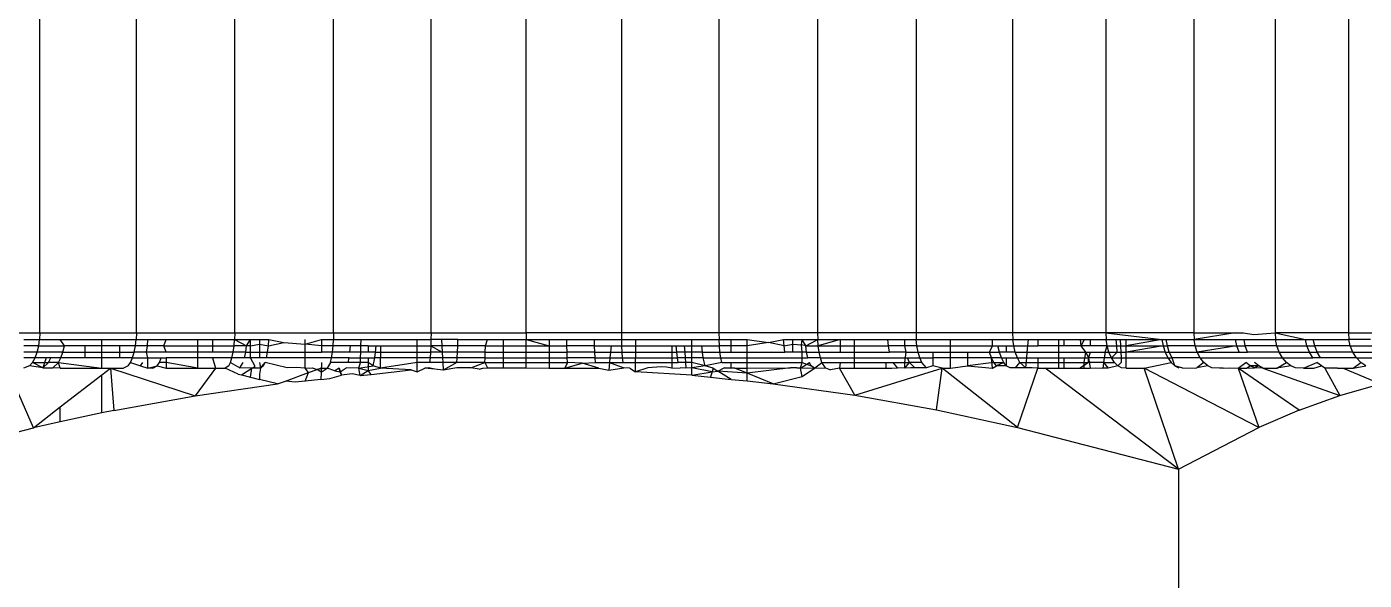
# Model space of a CAD drawing. Header units: millimetres. Extents: x 243 to 2849, y 203 to 3454.
# Drawn here: x 1657.46 to 1666.93, y 1586.66 to 1590.57 of the extents above; entities that cross this region are included whole.
import ezdxf

# ---------------------------------------------------------------- set-up
doc = ezdxf.new("R2010")
doc.units = ezdxf.units.MM

msp = doc.modelspace()

# ---------------------------------------------------------------- linework, layer by layer
for p, q in [((1657.5535, 1588.4062), (1657.5535, 1590.6562)), ((1658.2375, 1588.4062), (1658.2375, 1590.6562)), ((1658.9345, 1588.4062), (1658.9345, 1590.6562)), ((1659.6335, 1588.4062), (1659.6335, 1590.6562)), ((1660.3243, 1588.4062), (1660.3243, 1590.6562)), ((1660.9982, 1588.4062), (1660.9982, 1590.6562)), ((1661.6721, 1590.6562), (1661.6721, 1588.4062)), ((1662.3629, 1590.6562), (1662.3629, 1588.4062)), ((1663.0619, 1590.6562), (1663.0619, 1588.4062)), ((1663.7589, 1590.6562), (1663.7589, 1588.4062)), ((1664.4429, 1590.6562), (1664.4429, 1588.4062)), ((1665.1023, 1590.6562), (1665.1023, 1588.4062)), ((1665.7254, 1590.6562), (1665.7254, 1588.4062)), ((1666.3015, 1590.6562), (1666.3015, 1588.4062)), ((1666.8209, 1590.6562), (1666.8209, 1588.4062)), ((1656.8941, 1588.4062), (1657.5535, 1588.4062)), ((1657.441, 1588.3607), (1657.5515, 1588.3607)), ((1657.5454, 1588.3142), (1657.5515, 1588.3607)), ((1657.5535, 1588.4062), (1657.5515, 1588.3607)), ((1657.5515, 1588.3607), (1657.6987, 1588.3607)), ((1657.5535, 1588.4062), (1658.2375, 1588.4062)), ((1657.6987, 1588.3607), (1657.993, 1588.3607)), ((1657.7276, 1588.3142), (1657.6987, 1588.3607)), ((1657.993, 1588.3607), (1658.236, 1588.3607)), ((1657.993, 1588.3142), (1657.993, 1588.3607)), ((1658.231, 1588.3142), (1658.236, 1588.3607)), ((1658.2375, 1588.4062), (1658.236, 1588.3607)), ((1658.236, 1588.3607), (1658.3194, 1588.3607)), ((1658.2375, 1588.4062), (1658.9345, 1588.4062)), ((1658.3165, 1588.3142), (1658.3194, 1588.3607)), ((1658.3194, 1588.3607), (1658.4481, 1588.3607)), ((1658.4327, 1588.3142), (1658.4481, 1588.3607)), ((1658.4481, 1588.3607), (1658.6725, 1588.3607)), ((1658.6725, 1588.3607), (1658.7755, 1588.3607)), ((1658.6725, 1588.3142), (1658.6725, 1588.3607)), ((1658.7755, 1588.3607), (1658.7755, 1588.3142)), ((1658.7755, 1588.3607), (1658.9334, 1588.3607)), ((1658.9297, 1588.3142), (1658.9334, 1588.3607)), ((1658.9345, 1588.4062), (1658.9334, 1588.3607)), ((1658.9334, 1588.3607), (1659.0181, 1588.3142)), ((1658.9334, 1588.3607), (1659.0462, 1588.3607)), ((1658.9345, 1588.4062), (1659.6335, 1588.4062)), ((1659.0181, 1588.3142), (1659.0462, 1588.3607)), ((1659.0462, 1588.3607), (1659.1094, 1588.3607)), ((1659.0462, 1588.3142), (1659.0462, 1588.3607)), ((1659.1094, 1588.3607), (1659.1094, 1588.3261)), ((1659.1094, 1588.3607), (1659.1754, 1588.3607)), ((1659.1721, 1588.3142), (1659.1754, 1588.3607)), ((1659.1754, 1588.3607), (1659.2815, 1588.3374)), ((1659.4338, 1588.3273), (1659.5478, 1588.3607)), ((1659.4338, 1588.3273), (1659.4338, 1588.3607)), ((1659.5478, 1588.3607), (1659.5478, 1588.3142)), ((1659.5478, 1588.3607), (1659.6327, 1588.3607)), ((1659.6302, 1588.3142), (1659.6327, 1588.3607)), ((1659.6335, 1588.4062), (1659.6327, 1588.3607)), ((1659.6327, 1588.3607), (1659.8288, 1588.3607)), ((1659.6335, 1588.4062), (1660.3243, 1588.4062)), ((1659.8276, 1588.3142), (1659.8288, 1588.3607)), ((1659.8288, 1588.3607), (1660.2249, 1588.3607)), ((1660.2249, 1588.3607), (1660.3239, 1588.3607)), ((1660.2249, 1588.3142), (1660.2249, 1588.3607)), ((1660.3239, 1588.3607), (1660.3227, 1588.3142)), ((1660.3243, 1588.4062), (1660.3239, 1588.3607)), ((1660.3972, 1588.3607), (1660.3239, 1588.3607)), ((1660.3243, 1588.4062), (1660.9982, 1588.4062)), ((1660.5147, 1588.3607), (1660.3972, 1588.3607)), ((1660.3972, 1588.3607), (1660.4001, 1588.3142)), ((1660.5138, 1588.3142), (1660.5147, 1588.3607)), ((1660.5147, 1588.3607), (1660.7244, 1588.3607)), ((1660.7093, 1588.3142), (1660.7244, 1588.3607)), ((1660.7244, 1588.3607), (1660.8344, 1588.3607)), ((1660.8344, 1588.3607), (1660.9982, 1588.3607)), ((1660.8344, 1588.3607), (1660.8344, 1588.3142)), ((1661.6721, 1588.4062), (1660.9982, 1588.4062)), ((1660.9982, 1588.4062), (1660.9982, 1588.3607)), ((1660.9982, 1588.3142), (1660.9982, 1588.3607)), ((1660.9982, 1588.3607), (1661.1615, 1588.3607)), ((1660.9982, 1588.3607), (1661.1615, 1588.3142)), ((1661.1615, 1588.3607), (1661.2865, 1588.3607)), ((1661.1615, 1588.3607), (1661.1615, 1588.3142)), ((1661.287, 1588.3142), (1661.2865, 1588.3607)), ((1661.2865, 1588.3607), (1661.4817, 1588.3607)), ((1661.4817, 1588.3607), (1661.6725, 1588.3607)), ((1661.4825, 1588.3142), (1661.4817, 1588.3607)), ((1662.3629, 1588.4062), (1661.6721, 1588.4062)), ((1661.6721, 1588.4062), (1661.6725, 1588.3607)), ((1661.6725, 1588.3607), (1661.6737, 1588.3142)), ((1661.6725, 1588.3607), (1661.7715, 1588.3607)), ((1661.7715, 1588.3607), (1662.1702, 1588.3607)), ((1661.7715, 1588.3607), (1661.7715, 1588.3142)), ((1662.1702, 1588.3607), (1662.3637, 1588.3607)), ((1662.1702, 1588.3142), (1662.1702, 1588.3607)), ((1662.3629, 1588.4062), (1662.3637, 1588.3607)), ((1663.0619, 1588.4062), (1662.3629, 1588.4062)), ((1662.3661, 1588.3142), (1662.3637, 1588.3607)), ((1662.3637, 1588.3607), (1662.4485, 1588.3607)), ((1662.4485, 1588.3607), (1662.4485, 1588.3142)), ((1662.4485, 1588.3607), (1662.5626, 1588.3607)), ((1662.5626, 1588.3607), (1662.7149, 1588.3374)), ((1662.5626, 1588.3142), (1662.5626, 1588.3607)), ((1662.7149, 1588.3374), (1662.8209, 1588.3607)), ((1662.8242, 1588.3142), (1662.8209, 1588.3607)), ((1662.8209, 1588.3607), (1662.8869, 1588.3607)), ((1662.8869, 1588.3261), (1662.8869, 1588.3607)), ((1662.8869, 1588.3607), (1662.9528, 1588.3607)), ((1662.9481, 1588.322), (1662.9528, 1588.3607)), ((1662.9783, 1588.3142), (1662.9528, 1588.3607)), ((1662.9528, 1588.3607), (1663.063, 1588.3607)), ((1662.9783, 1588.3142), (1663.063, 1588.3607)), ((1663.0619, 1588.4062), (1663.063, 1588.3607)), ((1663.7589, 1588.4062), (1663.0619, 1588.4062)), ((1663.0667, 1588.3142), (1663.063, 1588.3607)), ((1663.063, 1588.3607), (1663.2208, 1588.3607)), ((1663.2208, 1588.3607), (1663.0667, 1588.3142)), ((1663.2208, 1588.3607), (1663.2208, 1588.3142)), ((1663.2208, 1588.3607), (1663.3239, 1588.3607)), ((1663.3239, 1588.3142), (1663.3239, 1588.3607)), ((1663.3239, 1588.3607), (1663.5592, 1588.3607)), ((1663.5637, 1588.3142), (1663.5592, 1588.3607)), ((1663.5592, 1588.3607), (1663.6792, 1588.3607)), ((1663.6792, 1588.3607), (1663.7604, 1588.3607)), ((1663.6798, 1588.3142), (1663.6792, 1588.3607)), ((1664.4429, 1588.4062), (1663.7589, 1588.4062)), ((1663.7589, 1588.4062), (1663.7604, 1588.3607)), ((1663.7654, 1588.3142), (1663.7604, 1588.3607)), ((1663.7604, 1588.3607), (1664.0034, 1588.3607)), ((1664.0034, 1588.3607), (1664.2996, 1588.3607)), ((1664.0034, 1588.3142), (1664.0034, 1588.3607)), ((1664.2996, 1588.3607), (1664.4449, 1588.3607)), ((1664.2996, 1588.3142), (1664.2996, 1588.3607)), ((1665.1023, 1588.4062), (1664.4429, 1588.4062)), ((1664.4429, 1588.4062), (1664.4449, 1588.3607)), ((1664.451, 1588.3142), (1664.4449, 1588.3607)), ((1664.4449, 1588.3607), (1664.5554, 1588.3607)), ((1664.5511, 1588.3142), (1664.5554, 1588.3607)), ((1664.5554, 1588.3607), (1664.6206, 1588.3607)), ((1664.6206, 1588.3607), (1664.6206, 1588.3142)), ((1664.6206, 1588.3607), (1664.7702, 1588.3607)), ((1664.7702, 1588.3142), (1664.7702, 1588.3607)), ((1664.7702, 1588.3607), (1664.8054, 1588.3607)), ((1664.8054, 1588.3607), (1664.8054, 1588.3142)), ((1664.8054, 1588.3607), (1664.9227, 1588.3607)), ((1664.9296, 1588.3142), (1664.9227, 1588.3607)), ((1664.9227, 1588.3607), (1664.9498, 1588.3607)), ((1664.9498, 1588.3607), (1664.9296, 1588.3142)), ((1664.9498, 1588.3607), (1664.993, 1588.3607)), ((1664.993, 1588.3607), (1664.993, 1588.3142)), ((1664.993, 1588.3607), (1665.1046, 1588.3607)), ((1665.7254, 1588.4062), (1665.1023, 1588.4062)), ((1665.1023, 1588.4062), (1665.1046, 1588.3607)), ((1665.1023, 1588.4062), (1665.5007, 1588.3607)), ((1665.1119, 1588.3142), (1665.1046, 1588.3607)), ((1665.1046, 1588.3607), (1665.1773, 1588.3607)), ((1665.1773, 1588.3607), (1665.2054, 1588.3607)), ((1665.1801, 1588.3142), (1665.1773, 1588.3607)), ((1665.2054, 1588.3607), (1665.2482, 1588.3607)), ((1665.2054, 1588.3607), (1665.2075, 1588.3142)), ((1665.2482, 1588.3142), (1665.2482, 1588.3607)), ((1665.2482, 1588.3607), (1665.5007, 1588.3607)), ((1665.5007, 1588.3607), (1665.2482, 1588.3142)), ((1665.5007, 1588.3607), (1665.5087, 1588.3142)), ((1665.5007, 1588.3607), (1665.5309, 1588.3607)), ((1665.539, 1588.3142), (1665.5309, 1588.3607)), ((1665.5309, 1588.3607), (1665.728, 1588.3607)), ((1665.7254, 1588.4062), (1665.728, 1588.3607)), ((1665.7254, 1588.4062), (1666.0191, 1588.4062)), ((1666.0191, 1588.4062), (1665.728, 1588.3607)), ((1665.7365, 1588.3142), (1665.728, 1588.3607)), ((1665.728, 1588.3607), (1666.0219, 1588.3607)), ((1666.0191, 1588.4062), (1666.0791, 1588.4062)), ((1666.0309, 1588.3142), (1666.0219, 1588.3607)), ((1666.0219, 1588.3607), (1666.082, 1588.3607)), ((1666.0791, 1588.4062), (1666.1505, 1588.3942)), ((1666.091, 1588.3142), (1666.082, 1588.3607)), ((1666.082, 1588.3607), (1666.3044, 1588.3607)), ((1666.1505, 1588.3942), (1666.3015, 1588.4062)), ((1666.8209, 1588.4062), (1666.3015, 1588.4062)), ((1666.3015, 1588.4062), (1666.3044, 1588.3607)), ((1666.3015, 1588.4062), (1666.5179, 1588.3607)), ((1666.3139, 1588.3142), (1666.3044, 1588.3607)), ((1666.3044, 1588.3607), (1666.5179, 1588.3607)), ((1666.5278, 1588.3142), (1666.5179, 1588.3607)), ((1666.5179, 1588.3607), (1666.5727, 1588.3607)), ((1666.5826, 1588.3142), (1666.5727, 1588.3607)), ((1666.5727, 1588.3607), (1666.8241, 1588.3607)), ((1666.8209, 1588.4062), (1666.8241, 1588.3607)), ((1666.8209, 1588.4062), (1666.9982, 1588.4062)), ((1666.8345, 1588.3142), (1666.8241, 1588.3607)), ((1666.9787, 1588.3607), (1666.8241, 1588.3607)), ((1657.5348, 1588.2694), (1657.4399, 1588.2694)), ((1657.5454, 1588.3142), (1657.4405, 1588.3142)), ((1657.5199, 1588.2294), (1657.5348, 1588.2694)), ((1657.5348, 1588.2694), (1657.5454, 1588.3142)), ((1657.7176, 1588.2694), (1657.5348, 1588.2694)), ((1657.5454, 1588.3142), (1657.7276, 1588.3142)), ((1657.7034, 1588.2294), (1657.7176, 1588.2694)), ((1657.7176, 1588.2694), (1657.7276, 1588.3142)), ((1657.7176, 1588.2694), (1657.8721, 1588.2694)), ((1657.8721, 1588.3142), (1657.7276, 1588.3142)), ((1657.8721, 1588.3142), (1657.8721, 1588.2694)), ((1657.993, 1588.3142), (1657.8721, 1588.3142)), ((1657.8721, 1588.2694), (1657.8721, 1588.2294)), ((1657.8721, 1588.2694), (1657.993, 1588.2694)), ((1658.1189, 1588.3142), (1657.993, 1588.3142)), ((1657.993, 1588.2694), (1657.993, 1588.3142)), ((1657.993, 1588.2694), (1658.1189, 1588.2694)), ((1657.993, 1588.2294), (1657.993, 1588.2694)), ((1658.1189, 1588.3142), (1658.1189, 1588.2694)), ((1658.231, 1588.3142), (1658.1189, 1588.3142)), ((1658.1189, 1588.2694), (1658.1189, 1588.2294)), ((1658.1189, 1588.2694), (1658.2225, 1588.2694)), ((1658.2106, 1588.2294), (1658.2225, 1588.2694)), ((1658.2225, 1588.2694), (1658.231, 1588.3142)), ((1658.3083, 1588.2694), (1658.2225, 1588.2694)), ((1658.3165, 1588.3142), (1658.231, 1588.3142)), ((1658.3083, 1588.2694), (1658.3165, 1588.3142)), ((1658.4481, 1588.2694), (1658.3083, 1588.2694)), ((1658.3194, 1588.2294), (1658.3083, 1588.2694)), ((1658.4327, 1588.3142), (1658.3165, 1588.3142)), ((1658.4481, 1588.2694), (1658.4327, 1588.3142)), ((1658.4327, 1588.3142), (1658.6725, 1588.3142)), ((1658.6725, 1588.2694), (1658.4481, 1588.2694)), ((1658.6725, 1588.3142), (1658.7755, 1588.3142)), ((1658.6725, 1588.2694), (1658.6725, 1588.3142)), ((1658.6725, 1588.2294), (1658.6725, 1588.2694)), ((1658.7755, 1588.2694), (1658.6725, 1588.2694)), ((1658.7755, 1588.3142), (1658.7755, 1588.2694)), ((1658.7755, 1588.3142), (1658.9297, 1588.3142)), ((1658.9233, 1588.2694), (1658.7755, 1588.2694)), ((1658.9144, 1588.2294), (1658.9233, 1588.2694)), ((1658.9233, 1588.2694), (1658.9297, 1588.3142)), ((1659.012, 1588.2694), (1658.9233, 1588.2694)), ((1659.0181, 1588.3142), (1658.9297, 1588.3142)), ((1659.0034, 1588.2294), (1659.012, 1588.2694)), ((1659.012, 1588.2694), (1659.0181, 1588.3142)), ((1659.012, 1588.2694), (1659.0462, 1588.2694)), ((1659.0462, 1588.3142), (1659.0181, 1588.3142)), ((1659.0462, 1588.3142), (1659.1094, 1588.3261)), ((1659.0462, 1588.2694), (1659.0462, 1588.3142)), ((1659.0462, 1588.2694), (1659.1094, 1588.2694)), ((1659.0462, 1588.2294), (1659.0462, 1588.2694)), ((1659.1094, 1588.3261), (1659.1721, 1588.3142)), ((1659.1094, 1588.3261), (1659.1094, 1588.2694)), ((1659.1094, 1588.2694), (1659.1094, 1588.2294)), ((1659.1094, 1588.2694), (1659.1665, 1588.2694)), ((1659.1586, 1588.2294), (1659.1665, 1588.2694)), ((1659.1665, 1588.2694), (1659.1721, 1588.3142)), ((1659.1665, 1588.2694), (1659.4338, 1588.2694)), ((1659.1721, 1588.3142), (1659.2815, 1588.3374)), ((1659.2815, 1588.3374), (1659.4338, 1588.3273)), ((1659.5478, 1588.3142), (1659.4338, 1588.3273)), ((1659.4338, 1588.2694), (1659.4338, 1588.3273)), ((1659.4338, 1588.2694), (1659.5478, 1588.2694)), ((1659.4338, 1588.2294), (1659.4338, 1588.2694)), ((1659.5478, 1588.3142), (1659.5478, 1588.2694)), ((1659.6302, 1588.3142), (1659.5478, 1588.3142)), ((1659.6261, 1588.2694), (1659.5478, 1588.2694)), ((1659.6202, 1588.2294), (1659.6261, 1588.2694)), ((1659.6261, 1588.2694), (1659.6302, 1588.3142)), ((1659.75, 1588.2694), (1659.6261, 1588.2694)), ((1659.7538, 1588.3142), (1659.6302, 1588.3142)), ((1659.75, 1588.2694), (1659.7538, 1588.3142)), ((1659.8264, 1588.2694), (1659.75, 1588.2694)), ((1659.8276, 1588.3142), (1659.7538, 1588.3142)), ((1659.8254, 1588.2294), (1659.8264, 1588.2694)), ((1659.8264, 1588.2694), (1659.8276, 1588.3142)), ((1659.8787, 1588.2694), (1659.8264, 1588.2694)), ((1659.8787, 1588.3142), (1659.8276, 1588.3142)), ((1659.8787, 1588.3142), (1659.8787, 1588.2694)), ((1659.8787, 1588.3142), (1659.935, 1588.3142)), ((1659.9318, 1588.2694), (1659.8787, 1588.2694)), ((1659.9272, 1588.2294), (1659.9318, 1588.2694)), ((1659.9318, 1588.2694), (1659.935, 1588.3142)), ((1659.9318, 1588.2694), (1659.9654, 1588.2694)), ((1659.935, 1588.3142), (1659.9654, 1588.3142)), ((1659.9654, 1588.2694), (1659.9653, 1588.2294)), ((1659.9654, 1588.3142), (1660.2249, 1588.3142)), ((1659.9654, 1588.3142), (1659.9654, 1588.2694)), ((1659.9654, 1588.2694), (1660.2249, 1588.2694)), ((1660.2249, 1588.3142), (1660.3227, 1588.3142)), ((1660.2249, 1588.2694), (1660.2249, 1588.3142)), ((1660.2249, 1588.2294), (1660.2249, 1588.2694)), ((1660.2249, 1588.2694), (1660.3206, 1588.2694)), ((1660.3206, 1588.2694), (1660.3177, 1588.2294)), ((1660.3227, 1588.3142), (1660.3206, 1588.2694)), ((1660.4029, 1588.2694), (1660.3206, 1588.2694)), ((1660.4001, 1588.3142), (1660.3227, 1588.3142)), ((1660.3227, 1588.3142), (1660.4029, 1588.2694)), ((1660.5138, 1588.3142), (1660.4001, 1588.3142)), ((1660.4001, 1588.3142), (1660.4029, 1588.2694)), ((1660.5124, 1588.2694), (1660.4029, 1588.2694)), ((1660.4029, 1588.2694), (1660.4054, 1588.2294)), ((1660.5102, 1588.2294), (1660.5124, 1588.2694)), ((1660.5124, 1588.2694), (1660.5138, 1588.3142)), ((1660.7084, 1588.2694), (1660.5124, 1588.2694)), ((1660.7093, 1588.3142), (1660.5138, 1588.3142)), ((1660.7071, 1588.2294), (1660.7084, 1588.2694)), ((1660.7084, 1588.2694), (1660.7093, 1588.3142)), ((1660.7084, 1588.2694), (1660.8343, 1588.2694)), ((1660.7093, 1588.3142), (1660.8344, 1588.3142)), ((1660.8344, 1588.3142), (1660.8343, 1588.2694)), ((1660.8343, 1588.2694), (1660.9982, 1588.2694)), ((1660.8343, 1588.2694), (1660.8343, 1588.2294)), ((1660.8344, 1588.3142), (1660.9982, 1588.3142)), ((1660.9982, 1588.2694), (1660.9982, 1588.3142)), ((1660.9982, 1588.3142), (1661.1615, 1588.3142)), ((1660.9982, 1588.2294), (1660.9982, 1588.2694)), ((1660.9982, 1588.2694), (1661.1615, 1588.2694)), ((1661.1615, 1588.3142), (1661.287, 1588.3142)), ((1661.1615, 1588.3142), (1661.1615, 1588.2694)), ((1661.1615, 1588.2694), (1661.288, 1588.2694)), ((1661.1615, 1588.2694), (1661.1615, 1588.2294)), ((1661.4825, 1588.3142), (1661.287, 1588.3142)), ((1661.288, 1588.2694), (1661.287, 1588.3142)), ((1661.2892, 1588.2294), (1661.288, 1588.2694)), ((1661.484, 1588.2694), (1661.288, 1588.2694)), ((1661.484, 1588.2694), (1661.4825, 1588.3142)), ((1661.4825, 1588.3142), (1661.5992, 1588.3142)), ((1661.4861, 1588.2294), (1661.484, 1588.2694)), ((1661.484, 1588.2694), (1661.5949, 1588.2694)), ((1661.5949, 1588.2694), (1661.5911, 1588.2294)), ((1661.5992, 1588.3142), (1661.5949, 1588.2694)), ((1661.5949, 1588.2694), (1661.6758, 1588.2694)), ((1661.5992, 1588.3142), (1661.6737, 1588.3142)), ((1661.6737, 1588.3142), (1661.6758, 1588.2694)), ((1661.6737, 1588.3142), (1661.7715, 1588.3142)), ((1661.6758, 1588.2694), (1661.6787, 1588.2294)), ((1661.6758, 1588.2694), (1661.7715, 1588.2694)), ((1661.7715, 1588.3142), (1662.0305, 1588.3142)), ((1661.7715, 1588.3142), (1661.7715, 1588.2694)), ((1661.7715, 1588.2694), (1662.0305, 1588.2694)), ((1661.7715, 1588.2694), (1661.7715, 1588.2294)), ((1662.0305, 1588.3142), (1662.0614, 1588.3142)), ((1662.0305, 1588.3142), (1662.0305, 1588.2694)), ((1662.0305, 1588.2694), (1662.0646, 1588.2694)), ((1662.0305, 1588.2694), (1662.0305, 1588.2294)), ((1662.0646, 1588.2694), (1662.0614, 1588.3142)), ((1662.0614, 1588.3142), (1662.1176, 1588.3142)), ((1662.0692, 1588.2294), (1662.0646, 1588.2694)), ((1662.1209, 1588.2694), (1662.0646, 1588.2694)), ((1662.1176, 1588.3142), (1662.1209, 1588.2694)), ((1662.1176, 1588.3142), (1662.1702, 1588.3142)), ((1662.1702, 1588.2694), (1662.1209, 1588.2694)), ((1662.1209, 1588.2694), (1662.1238, 1588.2294)), ((1662.1702, 1588.3142), (1662.2426, 1588.3142)), ((1662.1702, 1588.2694), (1662.1702, 1588.3142)), ((1662.2464, 1588.2694), (1662.1702, 1588.2694)), ((1662.1702, 1588.2294), (1662.1702, 1588.2694)), ((1662.2464, 1588.2694), (1662.2426, 1588.3142)), ((1662.2426, 1588.3142), (1662.3661, 1588.3142)), ((1662.2518, 1588.2294), (1662.2464, 1588.2694)), ((1662.2464, 1588.2694), (1662.3703, 1588.2694)), ((1662.3703, 1588.2694), (1662.3661, 1588.3142)), ((1662.4485, 1588.3142), (1662.3661, 1588.3142)), ((1662.3762, 1588.2294), (1662.3703, 1588.2694)), ((1662.3703, 1588.2694), (1662.4485, 1588.2694)), ((1662.4485, 1588.3142), (1662.4485, 1588.2694)), ((1662.5626, 1588.3142), (1662.4485, 1588.3142)), ((1662.4485, 1588.2694), (1662.5626, 1588.2694)), ((1662.7149, 1588.3374), (1662.5626, 1588.3142)), ((1662.5626, 1588.2694), (1662.5626, 1588.3142)), ((1662.5626, 1588.2694), (1662.8299, 1588.2694)), ((1662.5626, 1588.2294), (1662.5626, 1588.2694)), ((1662.8242, 1588.3142), (1662.7149, 1588.3374)), ((1662.8242, 1588.3142), (1662.8869, 1588.3261)), ((1662.8299, 1588.2694), (1662.8242, 1588.3142)), ((1662.8869, 1588.2694), (1662.8299, 1588.2694)), ((1662.8869, 1588.2694), (1662.8869, 1588.3261)), ((1662.8869, 1588.3261), (1662.9481, 1588.322)), ((1662.9528, 1588.2694), (1662.8869, 1588.2694)), ((1662.9783, 1588.3142), (1662.9481, 1588.322)), ((1662.9528, 1588.2694), (1662.9481, 1588.322)), ((1662.9844, 1588.2694), (1662.9528, 1588.2694)), ((1662.9528, 1588.2294), (1662.9528, 1588.2694)), ((1662.9844, 1588.2694), (1662.9783, 1588.3142)), ((1662.9783, 1588.3142), (1663.0667, 1588.3142)), ((1662.993, 1588.2294), (1662.9844, 1588.2694)), ((1662.9844, 1588.2694), (1663.0731, 1588.2694)), ((1663.0731, 1588.2694), (1663.0667, 1588.3142)), ((1663.0667, 1588.3142), (1663.2208, 1588.3142)), ((1663.082, 1588.2294), (1663.0731, 1588.2694)), ((1663.0731, 1588.2694), (1663.2208, 1588.2694)), ((1663.2208, 1588.3142), (1663.2208, 1588.2694)), ((1663.2208, 1588.3142), (1663.3239, 1588.3142)), ((1663.2208, 1588.2694), (1663.3239, 1588.2694)), ((1663.3239, 1588.2694), (1663.3239, 1588.3142)), ((1663.3239, 1588.3142), (1663.5637, 1588.3142)), ((1663.3239, 1588.2294), (1663.3239, 1588.2694)), ((1663.3239, 1588.2694), (1663.5716, 1588.2694)), ((1663.5716, 1588.2694), (1663.5637, 1588.3142)), ((1663.6798, 1588.3142), (1663.5637, 1588.3142)), ((1663.6881, 1588.2694), (1663.5716, 1588.2694)), ((1663.6792, 1588.1969), (1663.6881, 1588.2694)), ((1663.6881, 1588.2694), (1663.6798, 1588.3142)), ((1663.7654, 1588.3142), (1663.6798, 1588.3142)), ((1663.6881, 1588.2694), (1663.7739, 1588.2694)), ((1663.7739, 1588.2694), (1663.7654, 1588.3142)), ((1663.7654, 1588.3142), (1664.0034, 1588.3142)), ((1663.7858, 1588.2294), (1663.7739, 1588.2694)), ((1663.7739, 1588.2694), (1663.8774, 1588.2694)), ((1663.8774, 1588.2694), (1663.8774, 1588.2294)), ((1663.8774, 1588.2694), (1664.0034, 1588.2694)), ((1664.0034, 1588.3142), (1664.2996, 1588.3142)), ((1664.0034, 1588.2694), (1664.0034, 1588.3142)), ((1664.0034, 1588.2294), (1664.0034, 1588.2694)), ((1664.0034, 1588.2694), (1664.1243, 1588.2694)), ((1664.1243, 1588.2694), (1664.1243, 1588.2294)), ((1664.1243, 1588.2694), (1664.2788, 1588.2694)), ((1664.2788, 1588.2694), (1664.2996, 1588.3142)), ((1664.2929, 1588.2294), (1664.2788, 1588.2694)), ((1664.2788, 1588.2694), (1664.3494, 1588.2694)), ((1664.2996, 1588.3142), (1664.3391, 1588.3142)), ((1664.3494, 1588.2694), (1664.3391, 1588.3142)), ((1664.3391, 1588.3142), (1664.3982, 1588.3142)), ((1664.3638, 1588.2294), (1664.3494, 1588.2694)), ((1664.3982, 1588.2694), (1664.3494, 1588.2694)), ((1664.3982, 1588.3142), (1664.3982, 1588.2694)), ((1664.3982, 1588.3142), (1664.451, 1588.3142)), ((1664.4616, 1588.2694), (1664.3982, 1588.2694)), ((1664.4616, 1588.2694), (1664.451, 1588.3142)), ((1664.451, 1588.3142), (1664.5511, 1588.3142)), ((1664.4765, 1588.2294), (1664.4616, 1588.2694)), ((1664.4616, 1588.2694), (1664.547, 1588.2694)), ((1664.5433, 1588.2294), (1664.547, 1588.2694)), ((1664.547, 1588.2694), (1664.5511, 1588.3142)), ((1664.547, 1588.2694), (1664.7702, 1588.2694)), ((1664.5511, 1588.3142), (1664.6206, 1588.3142)), ((1664.7702, 1588.3142), (1664.6206, 1588.3142)), ((1664.7702, 1588.2694), (1664.7702, 1588.3142)), ((1664.8054, 1588.3142), (1664.7702, 1588.3142)), ((1664.7702, 1588.1969), (1664.7702, 1588.2694)), ((1664.7702, 1588.2694), (1664.9623, 1588.2694)), ((1664.9296, 1588.3142), (1664.8054, 1588.3142)), ((1664.993, 1588.3142), (1664.9296, 1588.3142)), ((1664.9623, 1588.2694), (1664.9296, 1588.3142)), ((1664.9498, 1588.1969), (1664.9623, 1588.2694)), ((1664.9623, 1588.2694), (1664.9794, 1588.2294)), ((1664.9623, 1588.2694), (1664.993, 1588.2694)), ((1664.993, 1588.2694), (1664.9794, 1588.2294)), ((1665.1119, 1588.3142), (1664.993, 1588.3142)), ((1664.993, 1588.2694), (1665.0981, 1588.2694)), ((1665.0981, 1588.2694), (1665.0924, 1588.2294)), ((1665.0981, 1588.2694), (1665.1119, 1588.3142)), ((1665.0981, 1588.2694), (1665.1246, 1588.2694)), ((1665.1246, 1588.2694), (1665.1119, 1588.3142)), ((1665.1119, 1588.3142), (1665.1801, 1588.3142)), ((1665.1423, 1588.2294), (1665.1246, 1588.2694)), ((1665.1246, 1588.2694), (1665.1829, 1588.2694)), ((1665.1423, 1588.2294), (1665.1829, 1588.2694)), ((1665.1801, 1588.3142), (1665.2075, 1588.3142)), ((1665.1829, 1588.2694), (1665.1801, 1588.3142)), ((1665.1829, 1588.2694), (1665.2094, 1588.2694)), ((1665.2075, 1588.3142), (1665.2482, 1588.3142)), ((1665.2075, 1588.3142), (1665.2094, 1588.2694)), ((1665.2094, 1588.2694), (1665.2482, 1588.2694)), ((1665.2094, 1588.2694), (1665.2112, 1588.2294)), ((1665.2482, 1588.2694), (1665.2482, 1588.3142)), ((1665.2482, 1588.3142), (1665.5087, 1588.3142)), ((1665.5087, 1588.3142), (1665.2482, 1588.2694)), ((1665.2482, 1588.2294), (1665.2482, 1588.2694)), ((1665.5227, 1588.2694), (1665.2482, 1588.2694)), ((1665.5087, 1588.3142), (1665.5227, 1588.2694)), ((1665.5087, 1588.3142), (1665.539, 1588.3142)), ((1665.5227, 1588.2694), (1665.5421, 1588.2294)), ((1665.5227, 1588.2694), (1665.5529, 1588.2694)), ((1665.5529, 1588.2694), (1665.539, 1588.3142)), ((1665.7365, 1588.3142), (1665.539, 1588.3142)), ((1665.5726, 1588.2294), (1665.5529, 1588.2694)), ((1665.5529, 1588.2694), (1665.7511, 1588.2694)), ((1665.7511, 1588.2694), (1665.7365, 1588.3142)), ((1665.7365, 1588.3142), (1666.0309, 1588.3142)), ((1666.0309, 1588.3142), (1665.7511, 1588.2694)), ((1665.7716, 1588.2294), (1665.7511, 1588.2694)), ((1665.7511, 1588.2694), (1666.0464, 1588.2694)), ((1666.0464, 1588.2694), (1666.0309, 1588.3142)), ((1666.0309, 1588.3142), (1666.091, 1588.3142)), ((1666.0464, 1588.2694), (1666.1068, 1588.2694)), ((1666.1068, 1588.2694), (1666.091, 1588.3142)), ((1666.3139, 1588.3142), (1666.091, 1588.3142)), ((1666.3303, 1588.2694), (1666.1068, 1588.2694)), ((1666.3303, 1588.2694), (1666.3139, 1588.3142)), ((1666.3139, 1588.3142), (1666.5278, 1588.3142)), ((1666.3533, 1588.2294), (1666.3303, 1588.2694)), ((1666.3303, 1588.2694), (1666.5448, 1588.2694)), ((1666.5448, 1588.2694), (1666.5278, 1588.3142)), ((1666.5278, 1588.3142), (1666.5826, 1588.3142)), ((1666.5687, 1588.2294), (1666.5448, 1588.2694)), ((1666.5448, 1588.2694), (1666.5999, 1588.2694)), ((1666.5999, 1588.2694), (1666.5826, 1588.3142)), ((1666.8345, 1588.3142), (1666.5826, 1588.3142)), ((1666.624, 1588.2294), (1666.5999, 1588.2694)), ((1666.8525, 1588.2694), (1666.5999, 1588.2694)), ((1666.8525, 1588.2694), (1666.8345, 1588.3142)), ((1666.8345, 1588.3142), (1666.9894, 1588.3142)), ((1666.8777, 1588.2294), (1666.8525, 1588.2694)), ((1666.8525, 1588.2694), (1667.0079, 1588.2694)), ((1657.5076, 1587.7357), (1657.3238, 1588.1562)), ((1657.4809, 1588.1737), (1657.4386, 1588.1562)), ((1657.5199, 1588.2294), (1657.4395, 1588.2294)), ((1657.4809, 1588.1737), (1657.5015, 1588.1969)), ((1657.5742, 1588.1604), (1657.4809, 1588.1737)), ((1657.5015, 1588.1969), (1657.5199, 1588.2294)), ((1657.5742, 1588.1604), (1657.5015, 1588.1969)), ((1657.5015, 1588.1969), (1657.6148, 1588.1969)), ((1657.5982, 1588.2294), (1657.5199, 1588.2294)), ((1657.5982, 1588.2294), (1657.5742, 1588.1604)), ((1657.5742, 1588.1604), (1657.6148, 1588.1969)), ((1657.6149, 1588.1562), (1657.5742, 1588.1604)), ((1657.5742, 1588.1604), (1657.6463, 1588.1604)), ((1657.6326, 1588.2294), (1657.5982, 1588.2294)), ((1657.6148, 1588.1969), (1657.6326, 1588.2294)), ((1657.686, 1588.1969), (1657.6148, 1588.1969)), ((1657.6463, 1588.1604), (1657.6149, 1588.1562)), ((1657.7034, 1588.2294), (1657.6326, 1588.2294)), ((1657.6463, 1588.1604), (1657.686, 1588.1969)), ((1657.6987, 1588.1562), (1657.6463, 1588.1604)), ((1657.686, 1588.1969), (1657.7034, 1588.2294)), ((1657.6987, 1588.1562), (1657.686, 1588.1969)), ((1657.686, 1588.1969), (1657.993, 1588.1562)), ((1657.6987, 1588.1562), (1657.993, 1588.1562)), ((1657.8721, 1588.2294), (1657.7034, 1588.2294)), ((1657.993, 1588.2294), (1657.8721, 1588.2294)), ((1658.1189, 1588.2294), (1657.993, 1588.2294)), ((1657.993, 1588.1562), (1657.993, 1588.2294)), ((1657.993, 1588.1562), (1658.0534, 1588.1562)), ((1657.993, 1588.1096), (1658.0534, 1588.1562)), ((1658.0534, 1588.1562), (1658.654, 1587.962)), ((1658.0534, 1588.1562), (1658.0783, 1587.8582)), ((1658.0534, 1588.1562), (1658.1455, 1588.1562)), ((1658.2106, 1588.2294), (1658.1189, 1588.2294)), ((1658.1794, 1588.1737), (1658.1455, 1588.1562)), ((1658.1794, 1588.1737), (1658.1958, 1588.1969)), ((1658.1958, 1588.1969), (1658.2106, 1588.2294)), ((1658.1958, 1588.1969), (1658.2665, 1588.1737)), ((1658.2106, 1588.2294), (1658.3194, 1588.2294)), ((1658.2665, 1588.1737), (1658.2824, 1588.1969)), ((1658.2665, 1588.1737), (1658.3194, 1588.1562)), ((1658.3194, 1588.2294), (1658.4137, 1588.2294)), ((1658.3194, 1588.1562), (1658.3194, 1588.2294)), ((1658.3194, 1588.1562), (1658.3847, 1588.1737)), ((1658.3542, 1588.1564), (1658.3194, 1588.1562)), ((1658.3542, 1588.1564), (1658.3847, 1588.1737)), ((1658.3847, 1588.1737), (1658.4, 1588.1969)), ((1658.3847, 1588.1737), (1658.4481, 1588.1562)), ((1658.4, 1588.1969), (1658.4137, 1588.2294)), ((1658.4481, 1588.1969), (1658.4, 1588.1969)), ((1658.4137, 1588.2294), (1658.4481, 1588.2294)), ((1658.4481, 1588.2294), (1658.4481, 1588.1562)), ((1658.6725, 1588.2294), (1658.4481, 1588.2294)), ((1658.6725, 1588.1562), (1658.4481, 1588.1969)), ((1658.4481, 1588.1562), (1658.6725, 1588.1562)), ((1658.797, 1588.1562), (1658.654, 1587.962)), ((1658.7755, 1588.2294), (1658.6725, 1588.2294)), ((1658.6725, 1588.1562), (1658.6725, 1588.2294)), ((1658.6725, 1588.1562), (1658.797, 1588.1562)), ((1658.9144, 1588.2294), (1658.7755, 1588.2294)), ((1658.7755, 1588.2294), (1658.797, 1588.1562)), ((1658.797, 1588.1562), (1658.8657, 1588.1562)), ((1658.891, 1588.1737), (1658.8657, 1588.1562)), ((1658.9576, 1588.1155), (1658.8657, 1588.1562)), ((1658.891, 1588.1737), (1658.9034, 1588.1969)), ((1658.9034, 1588.1969), (1658.9144, 1588.2294)), ((1658.9034, 1588.1969), (1658.9689, 1588.1604)), ((1659.0034, 1588.2294), (1658.9144, 1588.2294)), ((1658.9689, 1588.1604), (1658.9929, 1588.1969)), ((1659.0549, 1588.1562), (1658.9689, 1588.1604)), ((1658.983, 1588.1091), (1659.0549, 1588.1562)), ((1659.0462, 1588.2294), (1659.0034, 1588.2294)), ((1659.1094, 1588.2294), (1659.0462, 1588.2294)), ((1659.0783, 1588.169), (1659.0462, 1588.2294)), ((1659.0462, 1588.0931), (1659.0549, 1588.1562)), ((1659.0549, 1588.1562), (1659.0783, 1588.169)), ((1659.1156, 1588.1562), (1659.0549, 1588.1562)), ((1659.1586, 1588.2294), (1659.1094, 1588.2294)), ((1659.1094, 1588.1969), (1659.1156, 1588.1562)), ((1659.1156, 1588.1562), (1659.1094, 1588.1134)), ((1659.1156, 1588.1562), (1659.1489, 1588.1969)), ((1659.138, 1588.1737), (1659.1156, 1588.1562)), ((1659.138, 1588.1737), (1659.1489, 1588.1969)), ((1659.306, 1588.1604), (1659.1489, 1588.1969)), ((1659.4338, 1588.2294), (1659.1586, 1588.2294)), ((1659.368, 1588.1617), (1659.306, 1588.1604)), ((1659.4338, 1588.1562), (1659.368, 1588.1617)), ((1659.6202, 1588.2294), (1659.4338, 1588.2294)), ((1659.4338, 1588.1562), (1659.4338, 1588.2294)), ((1659.4338, 1588.1562), (1659.4818, 1588.1589)), ((1659.4567, 1588.1251), (1659.4338, 1588.1562)), ((1659.4818, 1588.1589), (1659.5166, 1588.1468)), ((1659.5166, 1588.1468), (1659.5425, 1588.1562)), ((1659.588, 1588.1562), (1659.5166, 1588.1468)), ((1659.5425, 1588.1562), (1659.588, 1588.1562)), ((1659.5478, 1588.1969), (1659.5451, 1588.1281)), ((1659.5451, 1588.1281), (1659.588, 1588.1562)), ((1659.6129, 1588.1969), (1659.588, 1588.1562)), ((1659.6438, 1588.138), (1659.588, 1588.1562)), ((1659.6129, 1588.1969), (1659.6202, 1588.2294)), ((1659.7379, 1588.1969), (1659.6129, 1588.1969)), ((1659.7445, 1588.2294), (1659.6202, 1588.2294)), ((1659.6739, 1588.1562), (1659.6438, 1588.138)), ((1659.6739, 1588.1562), (1659.6891, 1588.1066)), ((1659.6815, 1588.1312), (1659.6739, 1588.1562)), ((1659.6815, 1588.1312), (1659.7228, 1588.1604)), ((1659.814, 1588.1562), (1659.7228, 1588.1604)), ((1659.7379, 1588.1969), (1659.7445, 1588.2294)), ((1659.8245, 1588.1969), (1659.7379, 1588.1969)), ((1659.7445, 1588.2294), (1659.8254, 1588.2294)), ((1659.814, 1588.1562), (1659.8245, 1588.1969)), ((1659.814, 1588.1562), (1659.9152, 1588.1737)), ((1659.8222, 1588.106), (1659.814, 1588.1562)), ((1659.814, 1588.1562), (1659.8787, 1588.1394)), ((1659.8245, 1588.1969), (1659.8254, 1588.2294)), ((1659.8787, 1588.1969), (1659.8245, 1588.1969)), ((1659.8254, 1588.2294), (1659.8787, 1588.2294)), ((1659.8787, 1588.2294), (1659.8787, 1588.1969)), ((1659.8787, 1588.2294), (1659.9272, 1588.2294)), ((1659.8787, 1588.1969), (1659.8787, 1588.1394)), ((1659.9152, 1588.1737), (1659.8787, 1588.1969)), ((1659.8787, 1588.1394), (1659.9653, 1588.1562)), ((1659.9152, 1588.1737), (1659.9272, 1588.2294)), ((1659.9653, 1588.1562), (1659.9152, 1588.1737)), ((1659.9653, 1588.2294), (1659.9272, 1588.2294)), ((1660.2249, 1588.2294), (1659.9653, 1588.2294)), ((1659.9653, 1588.1562), (1659.9653, 1588.2294)), ((1660.2249, 1588.1969), (1659.9653, 1588.1562)), ((1660.1841, 1588.1457), (1659.9653, 1588.1562)), ((1660.3177, 1588.2294), (1660.2249, 1588.2294)), ((1660.2249, 1588.1316), (1660.2249, 1588.2294)), ((1660.3141, 1588.1969), (1660.2249, 1588.1969)), ((1660.2249, 1588.1316), (1660.2794, 1588.1562)), ((1660.3059, 1588.1604), (1660.2794, 1588.1562)), ((1660.3515, 1588.1492), (1660.2794, 1588.1562)), ((1660.3515, 1588.1492), (1660.3059, 1588.1604)), ((1660.3177, 1588.2294), (1660.3141, 1588.1969)), ((1660.4074, 1588.1969), (1660.3141, 1588.1969)), ((1660.4054, 1588.2294), (1660.3177, 1588.2294)), ((1660.5102, 1588.2294), (1660.4054, 1588.2294)), ((1660.4054, 1588.2294), (1660.4074, 1588.1969)), ((1660.4074, 1588.1969), (1660.4107, 1588.1434)), ((1660.5076, 1588.1969), (1660.4074, 1588.1969)), ((1660.5076, 1588.1969), (1660.4107, 1588.1434)), ((1660.5061, 1588.1604), (1660.4107, 1588.1434)), ((1660.6067, 1588.1581), (1660.5061, 1588.1604)), ((1660.5076, 1588.1969), (1660.5102, 1588.2294)), ((1660.7056, 1588.1969), (1660.5076, 1588.1969)), ((1660.7071, 1588.2294), (1660.5102, 1588.2294)), ((1660.6067, 1588.1581), (1660.7056, 1588.1969)), ((1660.665, 1588.149), (1660.6067, 1588.1581)), ((1660.665, 1588.149), (1660.6907, 1588.1562)), ((1660.6907, 1588.1562), (1660.7244, 1588.1604)), ((1660.7056, 1588.1969), (1660.7071, 1588.2294)), ((1660.7056, 1588.1969), (1660.7244, 1588.1604)), ((1660.7056, 1588.1969), (1660.8343, 1588.1969)), ((1660.7071, 1588.2294), (1660.8343, 1588.2294)), ((1660.7244, 1588.1604), (1660.8343, 1588.1604)), ((1660.8343, 1588.2294), (1660.8343, 1588.1969)), ((1660.8343, 1588.2294), (1660.9982, 1588.2294)), ((1660.8343, 1588.1969), (1660.8343, 1588.1604)), ((1660.8343, 1588.1969), (1660.9982, 1588.1969)), ((1660.8343, 1588.1604), (1660.9982, 1588.1604)), ((1660.9982, 1588.1969), (1660.9982, 1588.2294)), ((1660.9982, 1588.2294), (1661.1615, 1588.2294)), ((1660.9982, 1588.1604), (1660.9982, 1588.1969)), ((1660.9982, 1588.1969), (1661.1615, 1588.1969)), ((1660.9982, 1588.1604), (1661.1615, 1588.1572)), ((1661.1615, 1588.2294), (1661.2892, 1588.2294)), ((1661.1615, 1588.2294), (1661.1615, 1588.1969)), ((1661.1615, 1588.1969), (1661.1615, 1588.1572)), ((1661.1615, 1588.1969), (1661.2907, 1588.1969)), ((1661.1615, 1588.1572), (1661.272, 1588.1578)), ((1661.2907, 1588.1969), (1661.272, 1588.1578)), ((1661.272, 1588.1578), (1661.395, 1588.1922)), ((1661.272, 1588.1578), (1661.5136, 1588.1562)), ((1661.2907, 1588.1969), (1661.2892, 1588.2294)), ((1661.4861, 1588.2294), (1661.2892, 1588.2294)), ((1661.395, 1588.1922), (1661.2907, 1588.1969)), ((1661.395, 1588.1922), (1661.4887, 1588.1969)), ((1661.5136, 1588.1562), (1661.395, 1588.1922)), ((1661.4887, 1588.1969), (1661.4861, 1588.2294)), ((1661.4861, 1588.2294), (1661.5911, 1588.2294)), ((1661.4887, 1588.1969), (1661.588, 1588.1969)), ((1661.5136, 1588.1562), (1661.5828, 1588.1437)), ((1661.588, 1588.1969), (1661.5828, 1588.1437)), ((1661.5828, 1588.1437), (1661.6905, 1588.1604)), ((1661.5911, 1588.2294), (1661.588, 1588.1969)), ((1661.588, 1588.1969), (1661.6822, 1588.1969)), ((1661.588, 1588.1969), (1661.6905, 1588.1604)), ((1661.5911, 1588.2294), (1661.6787, 1588.2294)), ((1661.6787, 1588.2294), (1661.6822, 1588.1969)), ((1661.6787, 1588.2294), (1661.7715, 1588.2294)), ((1661.6822, 1588.1969), (1662.0749, 1588.1969)), ((1661.7324, 1588.1562), (1661.6905, 1588.1604)), ((1661.7324, 1588.1562), (1661.7715, 1588.1319)), ((1661.7715, 1588.2294), (1662.0305, 1588.2294)), ((1661.7715, 1588.1319), (1661.7715, 1588.2294)), ((1661.8594, 1588.1604), (1661.7715, 1588.1319)), ((1661.9546, 1588.1665), (1661.8594, 1588.1604)), ((1661.9924, 1588.1647), (1661.9546, 1588.1665)), ((1662.0305, 1588.1562), (1661.9924, 1588.1647)), ((1662.0305, 1588.2294), (1662.0305, 1588.1562)), ((1662.0305, 1588.2294), (1662.0692, 1588.2294)), ((1662.0305, 1588.1562), (1662.0878, 1588.1604)), ((1662.0749, 1588.1969), (1662.0692, 1588.2294)), ((1662.1238, 1588.2294), (1662.0692, 1588.2294)), ((1662.1262, 1588.1969), (1662.0749, 1588.1969)), ((1662.1292, 1588.1562), (1662.0878, 1588.1604)), ((1662.1702, 1588.2294), (1662.1238, 1588.2294)), ((1662.1238, 1588.2294), (1662.1262, 1588.1969)), ((1662.1262, 1588.1969), (1662.1292, 1588.1562)), ((1662.1702, 1588.1969), (1662.1262, 1588.1969)), ((1662.1702, 1588.1589), (1662.1292, 1588.1562)), ((1662.2518, 1588.2294), (1662.1702, 1588.2294)), ((1662.1702, 1588.1969), (1662.1702, 1588.2294)), ((1662.1702, 1588.1589), (1662.1702, 1588.1969)), ((1662.2658, 1588.1737), (1662.1702, 1588.1969)), ((1662.2658, 1588.1737), (1662.1702, 1588.1589)), ((1662.1702, 1588.1066), (1662.1702, 1588.1589)), ((1662.3144, 1588.13), (1662.1702, 1588.1589)), ((1662.2518, 1588.2294), (1662.3762, 1588.2294)), ((1662.2658, 1588.1737), (1662.2518, 1588.2294)), ((1662.3835, 1588.1969), (1662.2658, 1588.1737)), ((1662.3224, 1588.1562), (1662.2658, 1588.1737)), ((1662.3224, 1588.1562), (1662.303, 1588.0929)), ((1662.3224, 1588.1562), (1662.3544, 1588.1365)), ((1662.3544, 1588.1365), (1662.4001, 1588.1604)), ((1662.3835, 1588.1969), (1662.3762, 1588.2294)), ((1662.3762, 1588.2294), (1662.5626, 1588.2294)), ((1662.3835, 1588.1969), (1662.4485, 1588.1969)), ((1662.4751, 1588.1562), (1662.4001, 1588.1604)), ((1662.4001, 1588.1604), (1662.4485, 1588.1562)), ((1662.4485, 1588.1969), (1662.4485, 1588.1562)), ((1662.4485, 1588.1969), (1662.9528, 1588.1969)), ((1662.4751, 1588.1562), (1662.4485, 1588.1562)), ((1662.4751, 1588.1562), (1662.5626, 1588.1567)), ((1662.5626, 1588.121), (1662.4751, 1588.1562)), ((1662.5626, 1588.2294), (1662.9528, 1588.2294)), ((1662.5626, 1588.1567), (1662.5626, 1588.2294)), ((1662.8696, 1588.1604), (1662.5626, 1588.121)), ((1662.5626, 1588.1567), (1662.8696, 1588.1604)), ((1662.5626, 1588.121), (1662.5626, 1588.1567)), ((1662.9414, 1588.1562), (1662.8696, 1588.1604)), ((1662.9139, 1588.159), (1662.8696, 1588.1604)), ((1662.9139, 1588.159), (1662.9414, 1588.1562)), ((1662.9414, 1588.1562), (1662.9528, 1588.1969)), ((1662.9414, 1588.1562), (1663.0035, 1588.1969)), ((1662.9414, 1588.1562), (1662.9875, 1588.1597)), ((1662.9528, 1588.0968), (1662.9414, 1588.1562)), ((1662.9528, 1588.2294), (1662.993, 1588.2294)), ((1662.9528, 1588.1969), (1662.9528, 1588.2294)), ((1662.9528, 1588.1969), (1663.0153, 1588.1737)), ((1662.9528, 1588.0968), (1663.0395, 1588.1562)), ((1662.9875, 1588.1597), (1663.0395, 1588.1562)), ((1663.082, 1588.2294), (1662.993, 1588.2294)), ((1663.0153, 1588.1737), (1663.0035, 1588.1969)), ((1663.0395, 1588.1562), (1663.0153, 1588.1737)), ((1663.0395, 1588.1562), (1663.093, 1588.1969)), ((1663.0395, 1588.1562), (1663.1182, 1588.1604)), ((1663.093, 1588.1969), (1663.082, 1588.2294)), ((1663.082, 1588.2294), (1663.3239, 1588.2294)), ((1663.1182, 1588.1604), (1663.093, 1588.1969)), ((1663.093, 1588.1969), (1663.2208, 1588.1969)), ((1663.1182, 1588.1604), (1663.1527, 1588.1449)), ((1663.2159, 1588.1562), (1663.1527, 1588.1449)), ((1663.2208, 1588.1969), (1663.2159, 1588.1562)), ((1663.3253, 1587.9647), (1663.2159, 1588.1562)), ((1663.2159, 1588.1562), (1663.3239, 1588.1562)), ((1663.2208, 1588.1969), (1663.5482, 1588.1969)), ((1663.3239, 1588.2294), (1663.6996, 1588.2294)), ((1663.3239, 1588.1562), (1663.3239, 1588.2294)), ((1663.3239, 1588.1562), (1663.3879, 1588.1573)), ((1663.3253, 1587.9647), (1663.943, 1588.1562)), ((1663.3879, 1588.1573), (1663.5482, 1588.1562)), ((1663.5482, 1588.1562), (1663.5482, 1588.1969)), ((1663.5482, 1588.1969), (1663.5963, 1588.1969)), ((1663.5482, 1588.1562), (1663.5878, 1588.1562)), ((1663.5878, 1588.1562), (1663.6275, 1588.1604)), ((1663.6275, 1588.1604), (1663.5963, 1588.1969)), ((1663.5963, 1588.1969), (1663.6792, 1588.1969)), ((1663.6792, 1588.1562), (1663.6275, 1588.1604)), ((1663.6792, 1588.1562), (1663.6792, 1588.1969)), ((1663.6792, 1588.1969), (1663.7139, 1588.1969)), ((1663.6792, 1588.1562), (1663.7139, 1588.1969)), ((1663.7496, 1588.1596), (1663.6792, 1588.1562)), ((1663.7211, 1588.1596), (1663.6792, 1588.1562)), ((1663.7139, 1588.1969), (1663.6996, 1588.2294)), ((1663.6996, 1588.2294), (1663.7858, 1588.2294)), ((1663.7496, 1588.1596), (1663.7139, 1588.1969)), ((1663.8006, 1588.1969), (1663.7139, 1588.1969)), ((1663.7496, 1588.1596), (1663.7211, 1588.1596)), ((1663.8342, 1588.1604), (1663.7496, 1588.1596)), ((1663.8006, 1588.1969), (1663.7858, 1588.2294)), ((1663.7858, 1588.2294), (1663.8774, 1588.2294)), ((1663.8342, 1588.1604), (1663.8006, 1588.1969)), ((1663.8774, 1588.1737), (1663.8342, 1588.1604)), ((1663.8774, 1588.2294), (1663.8774, 1588.1737)), ((1664.0034, 1588.2294), (1663.8774, 1588.2294)), ((1663.943, 1588.1562), (1663.8774, 1588.1737)), ((1663.9029, 1587.8611), (1663.943, 1588.1562)), ((1664.4784, 1587.7379), (1663.943, 1588.1562)), ((1663.943, 1588.1562), (1664.0034, 1588.1562)), ((1664.1243, 1588.2294), (1664.0034, 1588.2294)), ((1664.0034, 1588.1562), (1664.0034, 1588.2294)), ((1664.0034, 1588.1562), (1664.1243, 1588.1737)), ((1664.1243, 1588.2294), (1664.1243, 1588.1737)), ((1664.2929, 1588.2294), (1664.1243, 1588.2294)), ((1664.3103, 1588.1969), (1664.1243, 1588.1737)), ((1664.1243, 1588.1737), (1664.2996, 1588.1562)), ((1664.3638, 1588.2294), (1664.2929, 1588.2294)), ((1664.3103, 1588.1969), (1664.2929, 1588.2294)), ((1664.2996, 1588.1562), (1664.2929, 1588.2294)), ((1664.2996, 1588.1562), (1664.3298, 1588.1737)), ((1664.3298, 1588.1737), (1664.3103, 1588.1969)), ((1664.3103, 1588.1969), (1664.3816, 1588.1969)), ((1664.3816, 1588.1969), (1664.3298, 1588.1737)), ((1664.3982, 1588.1737), (1664.3298, 1588.1737)), ((1664.3816, 1588.1969), (1664.3638, 1588.2294)), ((1664.3638, 1588.2294), (1664.3982, 1588.2294)), ((1664.3982, 1588.1737), (1664.3816, 1588.1969)), ((1664.3982, 1588.2294), (1664.3982, 1588.1737)), ((1664.3982, 1588.2294), (1664.4765, 1588.2294)), ((1664.4248, 1588.1598), (1664.3982, 1588.1737)), ((1664.4637, 1588.1598), (1664.4248, 1588.1598)), ((1664.4637, 1588.1598), (1664.4949, 1588.1969)), ((1664.5369, 1588.1604), (1664.4637, 1588.1598)), ((1664.4949, 1588.1969), (1664.4765, 1588.2294)), ((1664.4765, 1588.2294), (1664.5433, 1588.2294)), ((1664.4784, 1587.7379), (1664.6206, 1588.1562)), ((1664.5369, 1588.1604), (1664.4949, 1588.1969)), ((1664.4949, 1588.1969), (1664.7702, 1588.1969)), ((1664.5369, 1588.1604), (1664.5433, 1588.2294)), ((1664.5812, 1588.1587), (1664.5369, 1588.1604)), ((1664.5433, 1588.2294), (1664.6206, 1588.2294)), ((1664.6206, 1588.1562), (1664.5812, 1588.1587)), ((1664.6206, 1588.2294), (1664.6206, 1588.1562)), ((1664.6206, 1588.2294), (1664.8054, 1588.2294)), ((1664.6206, 1588.1562), (1664.6726, 1588.1562)), ((1665.617, 1587.4416), (1664.6726, 1588.1562)), ((1664.6726, 1588.1562), (1664.7702, 1588.1562)), ((1664.7702, 1588.1562), (1664.7702, 1588.1969)), ((1664.7702, 1588.1969), (1664.9498, 1588.1969)), ((1664.7702, 1588.1562), (1664.8054, 1588.1562)), ((1664.8054, 1588.2294), (1664.8054, 1588.1562)), ((1664.8054, 1588.2294), (1664.9794, 1588.2294)), ((1664.8054, 1588.1562), (1664.8331, 1588.1576)), ((1664.8331, 1588.1576), (1664.9205, 1588.1562)), ((1664.9797, 1588.1969), (1664.9205, 1588.1562)), ((1664.9205, 1588.1562), (1664.9498, 1588.1562)), ((1664.9498, 1588.1562), (1664.9498, 1588.1969)), ((1664.9498, 1588.1969), (1664.9797, 1588.1969)), ((1664.9498, 1588.1562), (1664.993, 1588.1562)), ((1664.9797, 1588.1969), (1664.9794, 1588.2294)), ((1665.0924, 1588.2294), (1664.9794, 1588.2294)), ((1664.9794, 1588.2294), (1664.993, 1588.1562)), ((1665.0877, 1588.1969), (1664.9797, 1588.1969)), ((1664.993, 1588.1562), (1665.0274, 1588.1604)), ((1665.0274, 1588.1604), (1665.0819, 1588.1562)), ((1665.0924, 1588.2294), (1665.0819, 1588.1562)), ((1665.1209, 1588.1562), (1665.0819, 1588.1562)), ((1665.0924, 1588.2294), (1665.0877, 1588.1969)), ((1665.0877, 1588.1969), (1665.1209, 1588.1562)), ((1665.0877, 1588.1969), (1665.1642, 1588.1969)), ((1665.1423, 1588.2294), (1665.0924, 1588.2294)), ((1665.1887, 1588.1737), (1665.1209, 1588.1562)), ((1665.1642, 1588.1969), (1665.1423, 1588.2294)), ((1665.1423, 1588.2294), (1665.2112, 1588.2294)), ((1665.1887, 1588.1737), (1665.1642, 1588.1969)), ((1665.2126, 1588.1969), (1665.1887, 1588.1737)), ((1665.2142, 1588.1604), (1665.1887, 1588.1737)), ((1665.2112, 1588.2294), (1665.2482, 1588.2294)), ((1665.2112, 1588.2294), (1665.2126, 1588.1969)), ((1665.2482, 1588.1562), (1665.2142, 1588.1604)), ((1665.2482, 1588.1562), (1665.2482, 1588.2294)), ((1665.2482, 1588.2294), (1665.5421, 1588.2294)), ((1665.2482, 1588.1562), (1665.3759, 1588.1562)), ((1665.3759, 1588.1562), (1665.5661, 1588.1969)), ((1665.617, 1587.4416), (1665.3759, 1588.1562)), ((1666.1859, 1587.7379), (1665.3759, 1588.1562)), ((1665.5421, 1588.2294), (1665.5661, 1588.1969)), ((1665.5421, 1588.2294), (1665.5726, 1588.2294)), ((1665.5661, 1588.1969), (1665.593, 1588.1737)), ((1665.7716, 1588.2294), (1665.5726, 1588.2294)), ((1665.593, 1588.1737), (1665.5726, 1588.2294)), ((1665.593, 1588.1737), (1665.6208, 1588.1604)), ((1665.6482, 1588.1562), (1665.593, 1588.1737)), ((1665.6482, 1588.1562), (1665.7489, 1588.1595)), ((1665.7968, 1588.1969), (1665.7489, 1588.1595)), ((1665.825, 1588.1737), (1665.7489, 1588.1595)), ((1665.7716, 1588.2294), (1666.3533, 1588.2294)), ((1665.7968, 1588.1969), (1665.7716, 1588.2294)), ((1665.825, 1588.1737), (1665.7968, 1588.1969)), ((1665.8543, 1588.1604), (1665.825, 1588.1737)), ((1665.909, 1588.1562), (1665.8543, 1588.1604)), ((1665.9354, 1588.1562), (1665.909, 1588.1562)), ((1665.9354, 1588.1562), (1665.9795, 1588.1589)), ((1665.9795, 1588.1589), (1666.0406, 1588.1562)), ((1666.0406, 1588.1562), (1666.0949, 1588.1969)), ((1666.0406, 1588.1562), (1666.0991, 1588.1575)), ((1666.0406, 1588.1562), (1666.1859, 1587.7379)), ((1666.4722, 1587.8604), (1666.0406, 1588.1562)), ((1666.1248, 1588.1737), (1666.0949, 1588.1969)), ((1666.0991, 1588.1575), (1666.1248, 1588.1737)), ((1666.0991, 1588.1575), (1666.156, 1588.1604)), ((1666.156, 1588.1604), (1666.1248, 1588.1737)), ((1666.1862, 1588.1737), (1666.1248, 1588.1737)), ((1666.1862, 1588.1737), (1666.1559, 1588.1969)), ((1666.1862, 1588.1737), (1666.156, 1588.1604)), ((1666.2146, 1588.1562), (1666.156, 1588.1604)), ((1666.2146, 1588.1562), (1666.1862, 1588.1737)), ((1666.2146, 1588.1562), (1666.3153, 1588.1562)), ((1666.2146, 1588.1562), (1666.7598, 1587.9638)), ((1666.3153, 1588.1562), (1666.3816, 1588.1969)), ((1666.4132, 1588.1737), (1666.3153, 1588.1562)), ((1666.3816, 1588.1969), (1666.3533, 1588.2294)), ((1666.3533, 1588.2294), (1666.5687, 1588.2294)), ((1666.4132, 1588.1737), (1666.3816, 1588.1969)), ((1666.4461, 1588.1604), (1666.4132, 1588.1737)), ((1666.5033, 1588.1562), (1666.4461, 1588.1604)), ((1666.5033, 1588.1562), (1666.5981, 1588.1969)), ((1666.5033, 1588.1562), (1666.5774, 1588.1568)), ((1666.624, 1588.2294), (1666.5687, 1588.2294)), ((1666.5774, 1588.1568), (1666.6311, 1588.1737)), ((1666.6311, 1588.1737), (1666.5981, 1588.1969)), ((1666.8777, 1588.2294), (1666.624, 1588.2294)), ((1666.6551, 1588.1562), (1666.6311, 1588.1737)), ((1666.6551, 1588.1562), (1666.7598, 1587.9638)), ((1666.7445, 1588.1562), (1666.6551, 1588.1562)), ((1666.7445, 1588.1562), (1666.7848, 1588.1578)), ((1666.7848, 1588.1578), (1667.049, 1588.0463)), ((1666.7848, 1588.1578), (1666.8538, 1588.1573)), ((1666.8538, 1588.1573), (1666.9087, 1588.1969)), ((1666.8538, 1588.1573), (1666.9435, 1588.1737)), ((1666.9087, 1588.1969), (1666.8777, 1588.2294)), ((1666.8777, 1588.2294), (1667.0338, 1588.2294)), ((1666.9435, 1588.1737), (1666.9087, 1588.1969)), ((1657.6987, 1587.8829), (1657.993, 1588.1096)), ((1657.993, 1587.8399), (1657.993, 1588.1096)), ((1658.9576, 1588.1155), (1658.983, 1588.1091)), ((1658.983, 1588.1091), (1659.0462, 1588.0931)), ((1659.0462, 1588.0931), (1659.1094, 1588.0771)), ((1659.1094, 1588.1134), (1659.1094, 1588.0771)), ((1659.2357, 1588.0451), (1659.1094, 1588.0771)), ((1659.2357, 1588.0451), (1659.2933, 1588.066)), ((1659.2933, 1588.066), (1659.4567, 1588.1251)), ((1659.3629, 1588.0583), (1659.2933, 1588.066)), ((1659.4338, 1588.0657), (1659.3629, 1588.0583)), ((1659.4338, 1588.0657), (1659.4567, 1588.1251)), ((1659.543, 1588.077), (1659.4338, 1588.0657)), ((1659.4567, 1588.1251), (1659.5166, 1588.1468)), ((1659.5451, 1588.1281), (1659.5166, 1588.1468)), ((1659.5451, 1588.1281), (1659.543, 1588.077)), ((1659.543, 1588.077), (1659.6067, 1588.0836)), ((1659.6067, 1588.0836), (1659.6891, 1588.1066)), ((1659.6438, 1588.138), (1659.6815, 1588.1312)), ((1659.6891, 1588.1066), (1659.6815, 1588.1312)), ((1659.7654, 1588.1162), (1659.6891, 1588.1066)), ((1659.8222, 1588.106), (1659.7654, 1588.1162)), ((1659.8222, 1588.106), (1659.8787, 1588.1394)), ((1659.8222, 1588.106), (1659.899, 1588.1109)), ((1659.899, 1588.1109), (1659.8787, 1588.1394)), ((1659.899, 1588.1109), (1660.1841, 1588.1457)), ((1660.1841, 1588.1457), (1660.2249, 1588.1316)), ((1660.4107, 1588.1434), (1660.3515, 1588.1492)), ((1662.1702, 1588.1066), (1661.7715, 1588.1319)), ((1662.1702, 1588.1066), (1662.3144, 1588.13)), ((1662.1702, 1588.1066), (1662.303, 1588.0929)), ((1662.303, 1588.0929), (1662.45, 1588.0777)), ((1662.3144, 1588.13), (1662.3544, 1588.1365)), ((1662.45, 1588.0777), (1662.3544, 1588.1365)), ((1662.5626, 1588.121), (1662.3544, 1588.1365)), ((1662.45, 1588.0777), (1662.5626, 1588.0661)), ((1662.5626, 1588.0661), (1662.5626, 1588.121)), ((1662.7463, 1588.0471), (1662.5626, 1588.121)), ((1662.5626, 1588.0661), (1662.7463, 1588.0471)), ((1662.7463, 1588.0471), (1662.9528, 1588.0968)), ((1658.654, 1587.962), (1659.2357, 1588.0451)), ((1662.7463, 1588.0471), (1663.3253, 1587.9647)), ((1663.3253, 1587.9647), (1663.9029, 1587.8611)), ((1666.7598, 1587.9638), (1667.049, 1588.0463)), ((1657.5076, 1587.7357), (1657.6987, 1587.8829)), ((1657.6987, 1587.7767), (1657.6987, 1587.8829)), ((1658.0783, 1587.8582), (1658.654, 1587.962)), ((1666.4722, 1587.8604), (1666.7598, 1587.9638)), ((1657.6987, 1587.7767), (1657.5076, 1587.7357)), ((1657.993, 1587.8399), (1657.6987, 1587.7767)), ((1658.0783, 1587.8582), (1657.993, 1587.8399)), ((1663.9029, 1587.8611), (1664.4784, 1587.7379)), ((1666.4722, 1587.8604), (1666.1859, 1587.7379)), ((1656.3794, 1587.4416), (1657.5076, 1587.7357)), ((1664.4784, 1587.7379), (1665.617, 1587.4416)), ((1665.617, 1587.4416), (1666.1859, 1587.7379)), ((1665.617, 1587.4416), (1665.617, 1580.8707))]:
    msp.add_line(p, q)

doc.saveas('drawing.dxf')
